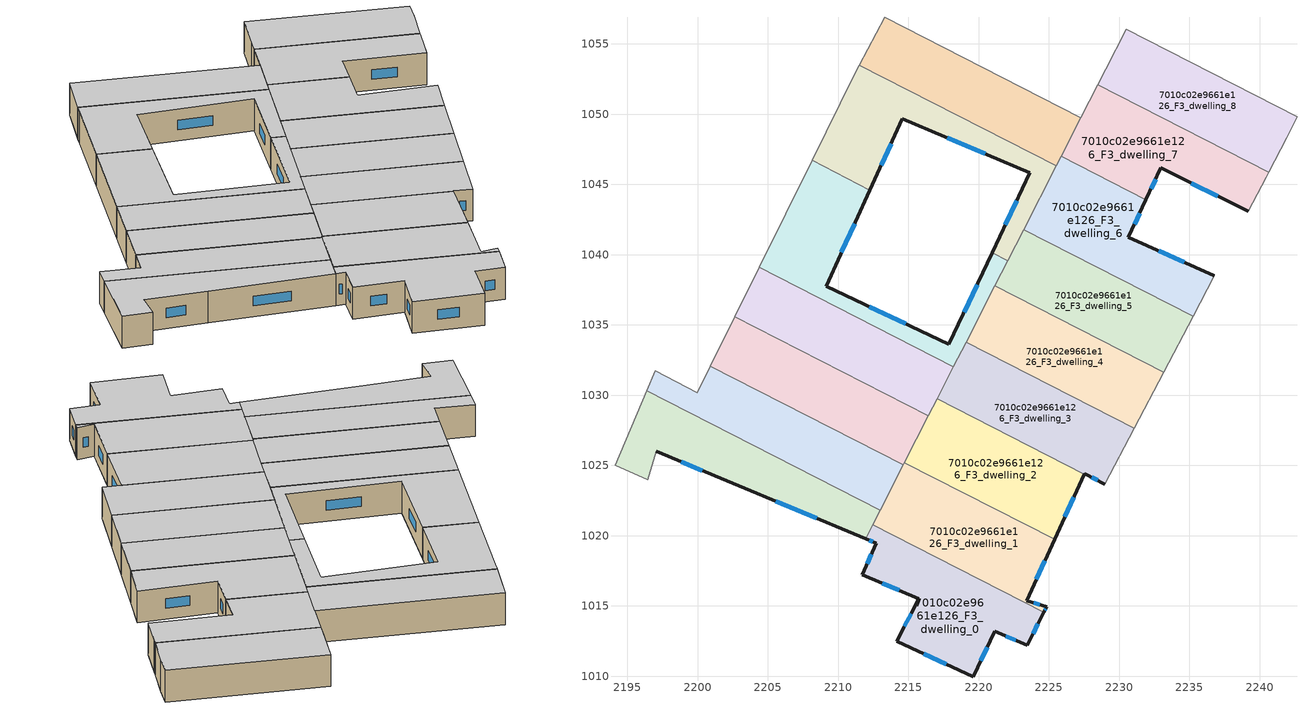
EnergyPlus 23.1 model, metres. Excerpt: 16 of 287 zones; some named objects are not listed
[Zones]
7010c02e9661e126_F3_dwelling_0
 floor to 7010c02e9661e126_F2_dwelling_0 (EU_floor_Construction): 2224.64,1014.54 2223.46,1012.21 2221.14,1013.21 2219.62,1009.96 2214.18,1012.5 2215.76,1015.51 2211.73,1017.24 2212.72,1019.47 2211.96,1019.79 2212.46,1020.77 z9
 wall outside (EU_wall_Construction): 2211.96,1019.79 2212.72,1019.47 2211.73,1017.24 2215.76,1015.51 2214.18,1012.5 2219.62,1009.96 2221.14,1013.21 2223.46,1012.21 2224.64,1014.54 z9:12
 wall to 7010c02e9661e126_F3_dwelling_1 (EU_wall_Construction): 2224.64,1014.54 2212.46,1020.77 z9:12
 wall to 7010c02e9661e126_F3_dwelling_16 (EU_wall_Construction): 2212.46,1020.77 2211.96,1019.79 z9:12
 window (EU_Window_Construction): 2216.09,1011.6 2217.71,1010.85 / 2215.2,1014.46 2214.73,1013.55 / 2213.14,1016.63 2214.35,1016.12 / 2212.38,1018.69 2212.08,1018.02 / 2212.23,1019.68 2212.46,1019.59 / 2223.88,1013.02 2224.23,1013.72 / 2221.95,1012.85 2222.65,1012.56 / 2220.15,1011.09 2220.61,1012.07 z10.05:10.95
 ceiling to 7010c02e9661e126_F4_dwelling_0 (EU_floor_Construction): 2223.46,1012.21 2224.64,1014.54 2212.46,1020.77 2211.96,1019.79 2212.72,1019.47 2211.73,1017.24 2215.76,1015.51 2214.18,1012.5 2219.62,1009.96 2221.14,1013.21 z12
7010c02e9661e126_F3_dwelling_1
 floor to 7010c02e9661e126_F2_dwelling_1 (EU_floor_Construction): 2225.41,1019.73 2223.43,1015.38 2224.84,1014.96 2224.64,1014.54 2212.46,1020.77 2214.72,1025.2 z9
 wall outside (EU_wall_Construction): 2224.64,1014.54 2224.84,1014.96 2223.43,1015.38 2225.41,1019.73 z9:12
 wall to 7010c02e9661e126_F3_dwelling_2 (EU_wall_Construction): 2225.41,1019.73 2214.72,1025.2 z9:12
 wall to 7010c02e9661e126_F3_dwelling_17 (EU_wall_Construction): 2214.64,1025.04 2212.99,1021.82 z9:12
 wall to 7010c02e9661e126_F3_dwelling_16 (EU_wall_Construction): 2212.99,1021.82 2212.46,1020.77 z9:12
 wall to 7010c02e9661e126_F3_dwelling_18 (EU_wall_Construction): 2214.72,1025.2 2214.64,1025.04 z9:12
 window (EU_Window_Construction): 2224.12,1016.9 2224.71,1018.2 / 2224.35,1015.1 2223.92,1015.23 / 2224.71,1014.69 2224.77,1014.81 z10.05:10.95
 ceiling to 7010c02e9661e126_F4_dwelling_1 (EU_floor_Construction): 2224.84,1014.96 2223.43,1015.38 2225.41,1019.73 2214.72,1025.2 2212.46,1020.77 2224.64,1014.54 z12
7010c02e9661e126_F3_dwelling_16
 floor to 7010c02e9661e126_F2_dwelling_16 (EU_floor_Construction): 2212.99,1021.82 2211.96,1019.79 2202.09,1023.89 2197.07,1026 2196.45,1024 2194.12,1025.01 2196.39,1030.32 z9
 wall outside (EU_wall_Construction): 2197.07,1026 2202.09,1023.89 2211.96,1019.79 z9:12
 wall adiabatic (EU_wall_Construction): 2196.39,1030.32 2194.12,1025.01 2196.45,1024 2197.07,1026 z9:12
 wall to 7010c02e9661e126_F3_dwelling_17 (EU_wall_Construction): 2212.99,1021.82 2196.39,1030.32 z9:12
 window (EU_Window_Construction): 2205.55,1022.46 2208.5,1021.23 / 2198.84,1025.26 2200.33,1024.63 z10.05:10.95
 ceiling to 7010c02e9661e126_F4_dwelling_16 (EU_floor_Construction): 2211.96,1019.79 2212.99,1021.82 2196.39,1030.32 2194.12,1025.01 2196.45,1024 2197.07,1026 2202.09,1023.89 z12
7010c02e9661e126_F3_dwelling_17
 floor to 7010c02e9661e126_F2_dwelling_17 (EU_floor_Construction): 2214.64,1025.04 2212.99,1021.82 2196.39,1030.32 2196.99,1031.75 2199.98,1030.17 2200.92,1032.06 z9
 wall adiabatic (EU_wall_Construction): 2200.92,1032.06 2199.98,1030.17 2196.99,1031.75 2196.39,1030.32 z9:12
 wall to 7010c02e9661e126_F3_dwelling_18 (EU_wall_Construction): 2214.64,1025.04 2200.92,1032.06 z9:12
 ceiling to 7010c02e9661e126_F4_dwelling_17 (EU_floor_Construction): 2212.99,1021.82 2214.64,1025.04 2200.92,1032.06 2199.98,1030.17 2196.99,1031.75 2196.39,1030.32 z12
7010c02e9661e126_F3_dwelling_18
 floor to 7010c02e9661e126_F2_dwelling_18 (EU_floor_Construction): 2216.43,1028.54 2214.64,1025.04 2200.92,1032.06 2202.66,1035.58 z9
 wall to 7010c02e9661e126_F3_dwelling_19 (EU_wall_Construction): 2216.43,1028.54 2202.66,1035.58 z9:12
 wall adiabatic (EU_wall_Construction): 2202.66,1035.58 2200.92,1032.06 z9:12
 wall to 7010c02e9661e126_F3_dwelling_2 (EU_wall_Construction): 2214.72,1025.2 2216.43,1028.54 z9:12
 ceiling to 7010c02e9661e126_F4_dwelling_18 (EU_floor_Construction): 2214.64,1025.04 2216.43,1028.54 2202.66,1035.58 2200.92,1032.06 z12
7010c02e9661e126_F3_dwelling_19
 floor to 7010c02e9661e126_F2_dwelling_19 (EU_floor_Construction): 2218.21,1032.02 2216.43,1028.54 2202.66,1035.58 2204.39,1039.09 z9
 wall to 7010c02e9661e126_F3_dwelling_20 (EU_wall_Construction): 2218.21,1032.02 2204.39,1039.09 z9:12
 wall adiabatic (EU_wall_Construction): 2204.39,1039.09 2202.66,1035.58 z9:12
 wall to 7010c02e9661e126_F3_dwelling_3 (EU_wall_Construction): 2217.05,1029.74 2218.21,1032.02 z9:12
 wall to 7010c02e9661e126_F3_dwelling_2 (EU_wall_Construction): 2216.43,1028.53 2217.05,1029.74 z9:12
 ceiling to 7010c02e9661e126_F4_dwelling_19 (EU_floor_Construction): 2216.43,1028.54 2218.21,1032.02 2204.39,1039.09 2202.66,1035.58 z12
7010c02e9661e126_F3_dwelling_2
 floor to 7010c02e9661e126_F2_dwelling_2 (EU_floor_Construction): 2227.53,1024.38 2225.41,1019.73 2214.72,1025.2 2217.05,1029.74 z9
 wall outside (EU_wall_Construction): 2225.41,1019.73 2227.53,1024.38 z9:12
 wall to 7010c02e9661e126_F3_dwelling_3 (EU_wall_Construction): 2227.53,1024.38 2217.05,1029.74 z9:12
 window (EU_Window_Construction): 2226.15,1021.36 2226.78,1022.75 z10.05:10.95
 ceiling to 7010c02e9661e126_F4_dwelling_2 (EU_floor_Construction): 2225.41,1019.73 2227.53,1024.38 2217.05,1029.74 2214.72,1025.2 z12
7010c02e9661e126_F3_dwelling_20
 floor to 7010c02e9661e126_F2_dwelling_20 (EU_floor_Construction): 2220.97,1040.14 2222.08,1039.58 2218.21,1032.02 2204.39,1039.09 2208.15,1046.71 2212.27,1044.6 2209.15,1037.76 2217.9,1033.61 z9
 wall outside (EU_wall_Construction): 2220.97,1040.14 2217.9,1033.61 2209.15,1037.76 2212.27,1044.6 z9:12
 wall to 7010c02e9661e126_F3_dwelling_21 (EU_wall_Construction): 2212.27,1044.6 2208.15,1046.71 / 2222.08,1039.58 2220.97,1040.14 z9:12
 wall adiabatic (EU_wall_Construction): 2208.15,1046.71 2204.39,1039.09 z9:12
 wall to 7010c02e9661e126_F3_dwelling_4 (EU_wall_Construction): 2219.11,1033.78 2221.16,1037.79 z9:12
 wall to 7010c02e9661e126_F3_dwelling_3 (EU_wall_Construction): 2218.21,1032.02 2219.11,1033.78 z9:12
 wall to 7010c02e9661e126_F3_dwelling_5 (EU_wall_Construction): 2221.16,1037.79 2222.08,1039.58 z9:12
 window (EU_Window_Construction): 2210.24,1040.16 2211.17,1042.2 / 2214.83,1035.07 2212.21,1036.31 / 2219.89,1037.86 2218.97,1035.9 z10.05:10.95
 ceiling to 7010c02e9661e126_F4_dwelling_20 (EU_floor_Construction): 2218.21,1032.02 2222.08,1039.58 2220.97,1040.14 2217.9,1033.61 2209.15,1037.76 2212.27,1044.6 2208.15,1046.71 2204.39,1039.09 z12
7010c02e9661e126_F3_dwelling_21
 floor to 7010c02e9661e126_F2_dwelling_21 (EU_floor_Construction): 2225.53,1046.32 2222.08,1039.58 2220.97,1040.14 2223.66,1045.84 2214.58,1049.68 2212.27,1044.6 2208.15,1046.71 2211.16,1052.8 2211.52,1053.49 z9
 wall outside (EU_wall_Construction): 2212.27,1044.6 2214.58,1049.68 2223.66,1045.84 2220.97,1040.14 z9:12
 wall adiabatic (EU_wall_Construction): 2211.52,1053.49 2211.16,1052.8 2208.15,1046.71 z9:12
 wall to 7010c02e9661e126_F3_dwelling_22 (EU_wall_Construction): 2225.53,1046.32 2211.52,1053.49 z9:12
 wall to 7010c02e9661e126_F3_dwelling_6 (EU_wall_Construction): 2223.21,1041.78 2225.53,1046.32 z9:12
 wall to 7010c02e9661e126_F3_dwelling_5 (EU_wall_Construction): 2222.08,1039.58 2223.21,1041.78 z9:12
 window (EU_Window_Construction): 2217.77,1048.34 2220.47,1047.19 / 2213.08,1046.38 2213.77,1047.9 / 2222.71,1043.85 2221.91,1042.14 z10.05:10.95
 ceiling to 7010c02e9661e126_F4_dwelling_21 (EU_floor_Construction): 2222.08,1039.58 2225.53,1046.32 2211.52,1053.49 2211.16,1052.8 2208.15,1046.71 2212.27,1044.6 2214.58,1049.68 2223.66,1045.84 2220.97,1040.14 z12
7010c02e9661e126_F3_dwelling_22
 floor to 7010c02e9661e126_F2_dwelling_22 (EU_floor_Construction): 2227.29,1049.76 2225.53,1046.32 2211.52,1053.49 2213.32,1056.91 z9
 wall to 7010c02e9661e126_F3_dwelling_23 (EU_wall_Construction): 2227.29,1049.76 2213.32,1056.91 z9:12
 wall adiabatic (EU_wall_Construction): 2213.32,1056.91 2211.52,1053.49 z9:12
 wall to 7010c02e9661e126_F3_dwelling_7 (EU_wall_Construction): 2225.88,1047 2227.29,1049.76 z9:12
 wall to 7010c02e9661e126_F3_dwelling_6 (EU_wall_Construction): 2225.53,1046.32 2225.87,1047 z9:12
 ceiling to 7010c02e9661e126_F4_dwelling_22 (EU_floor_Construction): 2225.53,1046.32 2227.29,1049.76 2213.32,1056.91 2211.52,1053.49 z12
7010c02e9661e126_F3_dwelling_3
 floor to 7010c02e9661e126_F2_dwelling_3 (EU_floor_Construction): 2231.07,1027.66 2228.96,1023.66 2227.55,1024.42 2227.53,1024.38 2217.05,1029.74 2219.11,1033.78 z9
 wall outside (EU_wall_Construction): 2227.53,1024.38 2227.55,1024.42 2228.96,1023.66 z9:12
 wall to 7010c02e9661e126_F3_dwelling_4 (EU_wall_Construction): 2231.07,1027.66 2219.11,1033.78 z9:12
 wall adiabatic (EU_wall_Construction): 2228.96,1023.66 2231.07,1027.66 z9:12
 window (EU_Window_Construction): 2228.04,1024.16 2228.47,1023.93 z10.05:10.95
 ceiling to 7010c02e9661e126_F4_dwelling_3 (EU_floor_Construction): 2228.96,1023.66 2231.07,1027.66 2219.11,1033.78 2217.05,1029.74 2227.53,1024.38 2227.55,1024.42 z12
7010c02e9661e126_F3_dwelling_4
 floor to 7010c02e9661e126_F2_dwelling_4 (EU_floor_Construction): 2233.17,1031.64 2231.07,1027.66 2219.11,1033.78 2221.16,1037.79 z9
 wall to 7010c02e9661e126_F3_dwelling_5 (EU_wall_Construction): 2233.17,1031.64 2221.16,1037.79 z9:12
 wall adiabatic (EU_wall_Construction): 2231.07,1027.66 2233.17,1031.64 z9:12
 ceiling to 7010c02e9661e126_F4_dwelling_4 (EU_floor_Construction): 2231.07,1027.66 2233.17,1031.64 2221.16,1037.79 2219.11,1033.78 z12
7010c02e9661e126_F3_dwelling_5
 floor to 7010c02e9661e126_F2_dwelling_5 (EU_floor_Construction): 2235.27,1035.61 2233.17,1031.64 2221.16,1037.79 2223.21,1041.78 z9
 wall to 7010c02e9661e126_F3_dwelling_6 (EU_wall_Construction): 2235.27,1035.61 2223.21,1041.78 z9:12
 wall adiabatic (EU_wall_Construction): 2233.17,1031.64 2235.27,1035.61 z9:12
 ceiling to 7010c02e9661e126_F4_dwelling_5 (EU_floor_Construction): 2233.17,1031.64 2235.27,1035.61 2223.21,1041.78 2221.16,1037.79 z12
7010c02e9661e126_F3_dwelling_6
 floor to 7010c02e9661e126_F2_dwelling_6 (EU_floor_Construction): 2231.91,1043.91 2230.67,1041.22 2236.78,1038.48 2235.27,1035.61 2223.21,1041.78 2225.88,1047 z9
 wall outside (EU_wall_Construction): 2236.78,1038.48 2230.67,1041.22 2231.91,1043.91 z9:12
 wall to 7010c02e9661e126_F3_dwelling_7 (EU_wall_Construction): 2231.91,1043.91 2225.88,1047 z9:12
 wall adiabatic (EU_wall_Construction): 2235.27,1035.61 2236.78,1038.48 z9:12
 window (EU_Window_Construction): 2231.1,1042.17 2231.47,1042.97 / 2234.64,1039.44 2232.81,1040.26 z10.05:10.95
 ceiling to 7010c02e9661e126_F4_dwelling_6 (EU_floor_Construction): 2235.27,1035.61 2236.78,1038.48 2230.67,1041.22 2231.91,1043.91 2225.88,1047 2223.21,1041.78 z12
7010c02e9661e126_F3_dwelling_7
 floor to 7010c02e9661e126_F2_dwelling_7 (EU_floor_Construction): 2240.66,1045.87 2240.47,1045.51 2239.19,1043.08 2232.96,1046.18 2231.91,1043.91 2225.88,1047 2228.49,1052.1 z9
 wall outside (EU_wall_Construction): 2231.91,1043.91 2232.96,1046.18 2239.19,1043.08 z9:12
 wall to 7010c02e9661e126_F3_dwelling_8 (EU_wall_Construction): 2240.66,1045.87 2228.49,1052.1 z9:12
 wall adiabatic (EU_wall_Construction): 2239.19,1043.08 2240.47,1045.51 2240.66,1045.87 z9:12
 wall to 7010c02e9661e126_F3_dwelling_23 (EU_wall_Construction): 2228.49,1052.1 2227.29,1049.76 z9:12
 window (EU_Window_Construction): 2232.28,1044.71 2232.6,1045.39 / 2235.15,1045.1 2237.01,1044.17 z10.05:10.95
 ceiling to 7010c02e9661e126_F4_dwelling_7 (EU_floor_Construction): 2239.19,1043.08 2240.47,1045.51 2240.66,1045.87 2228.49,1052.1 2225.88,1047 2231.91,1043.91 2232.96,1046.18 z12
7010c02e9661e126_F3_dwelling_8
 floor to 7010c02e9661e126_F2_dwelling_8 (EU_floor_Construction): 2242.66,1049.83 2241.94,1048.32 2240.66,1045.87 2228.49,1052.1 2230.51,1056.05 z9
 wall to 7010c02e9661e126_F3_dwelling_9 (EU_wall_Construction): 2242.66,1049.83 2230.51,1056.05 z9:12
 wall adiabatic (EU_wall_Construction): 2240.66,1045.87 2241.94,1048.32 2242.66,1049.83 z9:12
 wall to 7010c02e9661e126_F3_dwelling_23 (EU_wall_Construction): 2229.05,1053.21 2228.49,1052.1 z9:12
 wall to 7010c02e9661e126_F3_dwelling_24 (EU_wall_Construction): 2230.51,1056.05 2229.05,1053.21 z9:12
 ceiling to 7010c02e9661e126_F4_dwelling_8 (EU_floor_Construction): 2240.66,1045.87 2241.94,1048.32 2242.66,1049.83 2230.51,1056.05 2228.49,1052.1 z12
[Building]
EU S2 Campaign: North Axis=0; Terrain=City; Solar Distribution=FullExterior
[Site:Location]
Bologna: Latitude=44.5; Longitude=11.25; Time Zone=1; Elevation=37
[SizingPeriod:WeatherFileDays]
AnnualSizingPeriod: Begin Month=1; Begin Day of Month=1; End Month=12; End Day of Month=31; Day of Week for Start Day=Monday; Use Weather File Daylight Saving Period=No; Use Weather File Rain and Snow Indicators=No
[MATERIAL]
EU_InternalMass_Material: Roughness=MediumRough; Thickness=0.1; Conductivity=1; Density=1800; Specific Heat=900; Thermal Absorptance=0.9; Solar Absorptance=0.7; Visible Absorptance=0.7
[MATERIAL:NOMASS] Roughness=MediumRough; Thermal Absorptance=0.9; Solar Absorptance=0.7; Visible Absorptance=0.7
Name | Thermal Resistance
EU_wall_NoMass | 0.890213
EU_floor_NoMass | 0.79516
[WINDOWMATERIAL:SIMPLEGLAZINGSYSTEM]
EU_Window_SimpleGlazing: UFactor=4.49146; Solar Heat Gain Coefficient=0.85; Visible Transmittance=0.85
[CONSTRUCTION]
EU_wall_Construction: EU_wall_NoMass
EU_floor_Construction: EU_floor_NoMass
EU_Window_Construction: EU_Window_SimpleGlazing
EU_InternalMass_Construction: EU_InternalMass_Material
[ZONE] Type=1; Multiplier=1; Ceiling Height=autocalculate; Floor Area=autocalculate; Part of Total Floor Area=Yes
Name | Volume
7010c02e9661e126_F3_dwelling_0 | 182.041
7010c02e9661e126_F3_dwelling_1 | 182.045
7010c02e9661e126_F3_dwelling_16 | 182.046
7010c02e9661e126_F3_dwelling_17 | 182.043
7010c02e9661e126_F3_dwelling_18 | 182.068
7010c02e9661e126_F3_dwelling_19 | 182.015
7010c02e9661e126_F3_dwelling_2 | 182.03
7010c02e9661e126_F3_dwelling_20 | 182.049
7010c02e9661e126_F3_dwelling_21 | 182.033
7010c02e9661e126_F3_dwelling_22 | 182.057
7010c02e9661e126_F3_dwelling_3 | 182.076
7010c02e9661e126_F3_dwelling_4 | 182.01
7010c02e9661e126_F3_dwelling_5 | 182.0625
7010c02e9661e126_F3_dwelling_6 | 182.038
7010c02e9661e126_F3_dwelling_7 | 182.063
7010c02e9661e126_F3_dwelling_8 | 182.021
[INTERNALMASS] Construction=EU_InternalMass_Construction
Name | Zone or ZoneList | Surface Area
7010c02e9661e126_F3_dwelling_0_EU_InternalMass | 7010c02e9661e126_F3_dwelling_0 | 60.6796
7010c02e9661e126_F3_dwelling_1_EU_InternalMass | 7010c02e9661e126_F3_dwelling_1 | 60.6819
7010c02e9661e126_F3_dwelling_2_EU_InternalMass | 7010c02e9661e126_F3_dwelling_2 | 60.6768
7010c02e9661e126_F3_dwelling_3_EU_InternalMass | 7010c02e9661e126_F3_dwelling_3 | 60.6917
7010c02e9661e126_F3_dwelling_4_EU_InternalMass | 7010c02e9661e126_F3_dwelling_4 | 60.6703
7010c02e9661e126_F3_dwelling_5_EU_InternalMass | 7010c02e9661e126_F3_dwelling_5 | 60.6874
7010c02e9661e126_F3_dwelling_6_EU_InternalMass | 7010c02e9661e126_F3_dwelling_6 | 60.6793
7010c02e9661e126_F3_dwelling_7_EU_InternalMass | 7010c02e9661e126_F3_dwelling_7 | 60.6875
7010c02e9661e126_F3_dwelling_8_EU_InternalMass | 7010c02e9661e126_F3_dwelling_8 | 60.6738
7010c02e9661e126_F3_dwelling_16_EU_InternalMass | 7010c02e9661e126_F3_dwelling_16 | 60.6821
7010c02e9661e126_F3_dwelling_17_EU_InternalMass | 7010c02e9661e126_F3_dwelling_17 | 60.6814
7010c02e9661e126_F3_dwelling_18_EU_InternalMass | 7010c02e9661e126_F3_dwelling_18 | 60.6892
7010c02e9661e126_F3_dwelling_19_EU_InternalMass | 7010c02e9661e126_F3_dwelling_19 | 60.6716
7010c02e9661e126_F3_dwelling_20_EU_InternalMass | 7010c02e9661e126_F3_dwelling_20 | 60.6828
7010c02e9661e126_F3_dwelling_21_EU_InternalMass | 7010c02e9661e126_F3_dwelling_21 | 60.6772
7010c02e9661e126_F3_dwelling_22_EU_InternalMass | 7010c02e9661e126_F3_dwelling_22 | 60.6853
[OTHEREQUIPMENT] Fuel Type=Electricity; Design Level Calculation Method=Watts/Area; Power per Zone Floor Area=1; Fraction Latent=0; Fraction Radiant=0; Fraction Lost=0; Carbon Dioxide Generation Rate=0; EndUse Subcategory=EU_Step8_InternalGains
Name | Zone or ZoneList or Space or SpaceList | Schedule
EU_Step8_InternalGain_7010c02e9661e126_F3_dwelling_0_f000 | 7010c02e9661e126_F3_dwelling_0 | EU_Step8_GainSchedule_7010c02e9661e126_F3_dwelling_0_f000
EU_Step8_InternalGain_7010c02e9661e126_F3_dwelling_1_f000 | 7010c02e9661e126_F3_dwelling_1 | EU_Step8_GainSchedule_7010c02e9661e126_F3_dwelling_1_f000
EU_Step8_InternalGain_7010c02e9661e126_F3_dwelling_2_f000 | 7010c02e9661e126_F3_dwelling_2 | EU_Step8_GainSchedule_7010c02e9661e126_F3_dwelling_2_f000
EU_Step8_InternalGain_7010c02e9661e126_F3_dwelling_3_f000 | 7010c02e9661e126_F3_dwelling_3 | EU_Step8_GainSchedule_7010c02e9661e126_F3_dwelling_3_f000
EU_Step8_InternalGain_7010c02e9661e126_F3_dwelling_4_f000 | 7010c02e9661e126_F3_dwelling_4 | EU_Step8_GainSchedule_7010c02e9661e126_F3_dwelling_4_f000
EU_Step8_InternalGain_7010c02e9661e126_F3_dwelling_5_f000 | 7010c02e9661e126_F3_dwelling_5 | EU_Step8_GainSchedule_7010c02e9661e126_F3_dwelling_5_f000
EU_Step8_InternalGain_7010c02e9661e126_F3_dwelling_6_f000 | 7010c02e9661e126_F3_dwelling_6 | EU_Step8_GainSchedule_7010c02e9661e126_F3_dwelling_6_f000
EU_Step8_InternalGain_7010c02e9661e126_F3_dwelling_7_f000 | 7010c02e9661e126_F3_dwelling_7 | EU_Step8_GainSchedule_7010c02e9661e126_F3_dwelling_7_f000
EU_Step8_InternalGain_7010c02e9661e126_F3_dwelling_8_f000 | 7010c02e9661e126_F3_dwelling_8 | EU_Step8_GainSchedule_7010c02e9661e126_F3_dwelling_8_f000
EU_Step8_InternalGain_7010c02e9661e126_F3_dwelling_16_f000 | 7010c02e9661e126_F3_dwelling_16 | EU_Step8_GainSchedule_7010c02e9661e126_F3_dwelling_16_f000
EU_Step8_InternalGain_7010c02e9661e126_F3_dwelling_17_f000 | 7010c02e9661e126_F3_dwelling_17 | EU_Step8_GainSchedule_7010c02e9661e126_F3_dwelling_17_f000
EU_Step8_InternalGain_7010c02e9661e126_F3_dwelling_18_f000 | 7010c02e9661e126_F3_dwelling_18 | EU_Step8_GainSchedule_7010c02e9661e126_F3_dwelling_18_f000
EU_Step8_InternalGain_7010c02e9661e126_F3_dwelling_19_f000 | 7010c02e9661e126_F3_dwelling_19 | EU_Step8_GainSchedule_7010c02e9661e126_F3_dwelling_19_f000
EU_Step8_InternalGain_7010c02e9661e126_F3_dwelling_20_f000 | 7010c02e9661e126_F3_dwelling_20 | EU_Step8_GainSchedule_7010c02e9661e126_F3_dwelling_20_f000
EU_Step8_InternalGain_7010c02e9661e126_F3_dwelling_21_f000 | 7010c02e9661e126_F3_dwelling_21 | EU_Step8_GainSchedule_7010c02e9661e126_F3_dwelling_21_f000
EU_Step8_InternalGain_7010c02e9661e126_F3_dwelling_22_f000 | 7010c02e9661e126_F3_dwelling_22 | EU_Step8_GainSchedule_7010c02e9661e126_F3_dwelling_22_f000
[ZONEVENTILATION:DESIGNFLOWRATE] Schedule=EU_AlwaysOn; Design Flow Rate Calculation Method=AirChanges/Hour; Air Changes per Hour=0.718634; Ventilation Type=Natural; Fan Pressure Rise=0; Fan Total Efficiency=1; Constant Term Coefficient=1; Temperature Term Coefficient=0; Velocity Term Coefficient=0; Velocity Squared Term Coefficient=0; Minimum Indoor Temperature=-100; Maximum Indoor Temperature=100; Delta Temperature=-100; Minimum Outdoor Temperature=-100; Maximum Outdoor Temperature=100; Maximum Wind Speed=40
Name | Zone or ZoneList or Space or SpaceList
EU_ConstantAir_7010c02e9661e126_F3_dwelling_0 | 7010c02e9661e126_F3_dwelling_0
EU_ConstantAir_7010c02e9661e126_F3_dwelling_1 | 7010c02e9661e126_F3_dwelling_1
EU_ConstantAir_7010c02e9661e126_F3_dwelling_2 | 7010c02e9661e126_F3_dwelling_2
EU_ConstantAir_7010c02e9661e126_F3_dwelling_3 | 7010c02e9661e126_F3_dwelling_3
EU_ConstantAir_7010c02e9661e126_F3_dwelling_4 | 7010c02e9661e126_F3_dwelling_4
EU_ConstantAir_7010c02e9661e126_F3_dwelling_5 | 7010c02e9661e126_F3_dwelling_5
EU_ConstantAir_7010c02e9661e126_F3_dwelling_6 | 7010c02e9661e126_F3_dwelling_6
EU_ConstantAir_7010c02e9661e126_F3_dwelling_7 | 7010c02e9661e126_F3_dwelling_7
EU_ConstantAir_7010c02e9661e126_F3_dwelling_8 | 7010c02e9661e126_F3_dwelling_8
EU_ConstantAir_7010c02e9661e126_F3_dwelling_16 | 7010c02e9661e126_F3_dwelling_16
EU_ConstantAir_7010c02e9661e126_F3_dwelling_17 | 7010c02e9661e126_F3_dwelling_17
EU_ConstantAir_7010c02e9661e126_F3_dwelling_18 | 7010c02e9661e126_F3_dwelling_18
EU_ConstantAir_7010c02e9661e126_F3_dwelling_19 | 7010c02e9661e126_F3_dwelling_19
EU_ConstantAir_7010c02e9661e126_F3_dwelling_20 | 7010c02e9661e126_F3_dwelling_20
EU_ConstantAir_7010c02e9661e126_F3_dwelling_21 | 7010c02e9661e126_F3_dwelling_21
EU_ConstantAir_7010c02e9661e126_F3_dwelling_22 | 7010c02e9661e126_F3_dwelling_22
[HVACTEMPLATE:ZONE:IDEALLOADSAIRSYSTEM] System Availability Schedule=EU_AlwaysOn; Maximum Heating Supply Air Temperature=50; Minimum Cooling Supply Air Temperature=13; Maximum Heating Supply Air Humidity Ratio=0.0156; Minimum Cooling Supply Air Humidity Ratio=0.0077; Heating Limit=NoLimit; Cooling Limit=NoLimit; Heating Availability Schedule=EU_AlwaysOn; Cooling Availability Schedule=EU_CoolingOff; Dehumidification Control Type=ConstantSensibleHeatRatio; Cooling Sensible Heat Ratio=0.7; Dehumidification Setpoint=60; Humidification Control Type=None; Humidification Setpoint=30; Outdoor Air Method=None; Outdoor Air Flow Rate per Person=0.00944; Outdoor Air Flow Rate per Zone Floor Area=0; Outdoor Air Flow Rate per Zone=0; Demand Controlled Ventilation Type=None; Outdoor Air Economizer Type=NoEconomizer; Heat Recovery Type=None; Sensible Heat Recovery Effectiveness=0.7; Latent Heat Recovery Effectiveness=0.65
Name | Template Thermostat
7010c02e9661e126_F3_dwelling_0 | EU_HeatOnly_7010c02e9661e126_F3_dwelling_0
7010c02e9661e126_F3_dwelling_1 | EU_HeatOnly_7010c02e9661e126_F3_dwelling_1
7010c02e9661e126_F3_dwelling_2 | EU_HeatOnly_7010c02e9661e126_F3_dwelling_2
7010c02e9661e126_F3_dwelling_3 | EU_HeatOnly_7010c02e9661e126_F3_dwelling_3
7010c02e9661e126_F3_dwelling_4 | EU_HeatOnly_7010c02e9661e126_F3_dwelling_4
7010c02e9661e126_F3_dwelling_5 | EU_HeatOnly_7010c02e9661e126_F3_dwelling_5
7010c02e9661e126_F3_dwelling_6 | EU_HeatOnly_7010c02e9661e126_F3_dwelling_6
7010c02e9661e126_F3_dwelling_7 | EU_HeatOnly_7010c02e9661e126_F3_dwelling_7
7010c02e9661e126_F3_dwelling_8 | EU_HeatOnly_7010c02e9661e126_F3_dwelling_8
7010c02e9661e126_F3_dwelling_16 | EU_HeatOnly_7010c02e9661e126_F3_dwelling_16
7010c02e9661e126_F3_dwelling_17 | EU_HeatOnly_7010c02e9661e126_F3_dwelling_17
7010c02e9661e126_F3_dwelling_18 | EU_HeatOnly_7010c02e9661e126_F3_dwelling_18
7010c02e9661e126_F3_dwelling_19 | EU_HeatOnly_7010c02e9661e126_F3_dwelling_19
7010c02e9661e126_F3_dwelling_20 | EU_HeatOnly_7010c02e9661e126_F3_dwelling_20
7010c02e9661e126_F3_dwelling_21 | EU_HeatOnly_7010c02e9661e126_F3_dwelling_21
7010c02e9661e126_F3_dwelling_22 | EU_HeatOnly_7010c02e9661e126_F3_dwelling_22
[SIZING:ZONE] Zone Cooling Design Supply Air Temperature Input Method=SupplyAirTemperature; Zone Cooling Design Supply Air Temperature=13; Zone Heating Design Supply Air Temperature Input Method=SupplyAirTemperature; Zone Heating Design Supply Air Temperature=50; Zone Cooling Design Supply Air Humidity Ratio=0.008; Zone Heating Design Supply Air Humidity Ratio=0.008; Cooling Design Air Flow Method=DesignDay; Cooling Design Air Flow Rate=0; Cooling Minimum Air Flow per Zone Floor Area=0.000762; Cooling Minimum Air Flow=0; Cooling Minimum Air Flow Fraction=0.2; Heating Design Air Flow Method=DesignDay; Heating Design Air Flow Rate=0; Heating Maximum Air Flow per Zone Floor Area=0.002032; Heating Maximum Air Flow=0.141576; Heating Maximum Air Flow Fraction=0.3; Account for Dedicated Outdoor Air System=No; Dedicated Outdoor Air System Control Strategy=NeutralSupplyAir; Dedicated Outdoor Air Low Setpoint Temperature for Design=autosize; Dedicated Outdoor Air High Setpoint Temperature for Design=autosize; Zone Load Sizing Method=Sensible Load Only No Latent Load; Zone Latent Cooling Design Supply Air Humidity Ratio Input Method=HumidityRatioDifference; Zone Cooling Design Supply Air Humidity Ratio Difference=0.005; Zone Latent Heating Design Supply Air Humidity Ratio Input Method=HumidityRatioDifference; Zone Humidification Design Supply Air Humidity Ratio Difference=0.005
7010c02e9661e126_F3_dwelling_0; 7010c02e9661e126_F3_dwelling_1; 7010c02e9661e126_F3_dwelling_2; 7010c02e9661e126_F3_dwelling_3; 7010c02e9661e126_F3_dwelling_4; 7010c02e9661e126_F3_dwelling_5; 7010c02e9661e126_F3_dwelling_6; 7010c02e9661e126_F3_dwelling_7; 7010c02e9661e126_F3_dwelling_8; 7010c02e9661e126_F3_dwelling_16; 7010c02e9661e126_F3_dwelling_17; 7010c02e9661e126_F3_dwelling_18; 7010c02e9661e126_F3_dwelling_19; 7010c02e9661e126_F3_dwelling_20; 7010c02e9661e126_F3_dwelling_21; 7010c02e9661e126_F3_dwelling_22
[SCHEDULE:CONSTANT]
Name | Hourly Value
EU_AlwaysOn | 1
EU_CoolingOff | 0
[SCHEDULE:FILE] Column Number=1; Rows to Skip at Top=0; Number of Hours of Data=8760; Column Separator=Comma; Interpolate to Timestep=No; Minutes per Item=60; Adjust Schedule for Daylight Savings=Yes
Name | File
EU_Step8_GainSchedule_7010c02e9661e126_F3_dwelling_0_f000 | ../../schedules/7010c02e9661e126/7010c02e9661e126_F3_dwelling_0_f000_gain.csv
EU_Step8_GainSchedule_7010c02e9661e126_F3_dwelling_1_f000 | ../../schedules/7010c02e9661e126/7010c02e9661e126_F3_dwelling_1_f000_gain.csv
EU_Step8_GainSchedule_7010c02e9661e126_F3_dwelling_2_f000 | ../../schedules/7010c02e9661e126/7010c02e9661e126_F3_dwelling_2_f000_gain.csv
EU_Step8_GainSchedule_7010c02e9661e126_F3_dwelling_3_f000 | ../../schedules/7010c02e9661e126/7010c02e9661e126_F3_dwelling_3_f000_gain.csv
EU_Step8_GainSchedule_7010c02e9661e126_F3_dwelling_4_f000 | ../../schedules/7010c02e9661e126/7010c02e9661e126_F3_dwelling_4_f000_gain.csv
EU_Step8_GainSchedule_7010c02e9661e126_F3_dwelling_5_f000 | ../../schedules/7010c02e9661e126/7010c02e9661e126_F3_dwelling_5_f000_gain.csv
EU_Step8_GainSchedule_7010c02e9661e126_F3_dwelling_6_f000 | ../../schedules/7010c02e9661e126/7010c02e9661e126_F3_dwelling_6_f000_gain.csv
EU_Step8_GainSchedule_7010c02e9661e126_F3_dwelling_7_f000 | ../../schedules/7010c02e9661e126/7010c02e9661e126_F3_dwelling_7_f000_gain.csv
EU_Step8_GainSchedule_7010c02e9661e126_F3_dwelling_8_f000 | ../../schedules/7010c02e9661e126/7010c02e9661e126_F3_dwelling_8_f000_gain.csv
EU_Step8_GainSchedule_7010c02e9661e126_F3_dwelling_16_f000 | ../../schedules/7010c02e9661e126/7010c02e9661e126_F3_dwelling_16_f000_gain.csv
EU_Step8_GainSchedule_7010c02e9661e126_F3_dwelling_17_f000 | ../../schedules/7010c02e9661e126/7010c02e9661e126_F3_dwelling_17_f000_gain.csv
EU_Step8_GainSchedule_7010c02e9661e126_F3_dwelling_18_f000 | ../../schedules/7010c02e9661e126/7010c02e9661e126_F3_dwelling_18_f000_gain.csv
EU_Step8_GainSchedule_7010c02e9661e126_F3_dwelling_19_f000 | ../../schedules/7010c02e9661e126/7010c02e9661e126_F3_dwelling_19_f000_gain.csv
EU_Step8_GainSchedule_7010c02e9661e126_F3_dwelling_20_f000 | ../../schedules/7010c02e9661e126/7010c02e9661e126_F3_dwelling_20_f000_gain.csv
EU_Step8_GainSchedule_7010c02e9661e126_F3_dwelling_21_f000 | ../../schedules/7010c02e9661e126/7010c02e9661e126_F3_dwelling_21_f000_gain.csv
EU_Step8_GainSchedule_7010c02e9661e126_F3_dwelling_22_f000 | ../../schedules/7010c02e9661e126/7010c02e9661e126_F3_dwelling_22_f000_gain.csv
